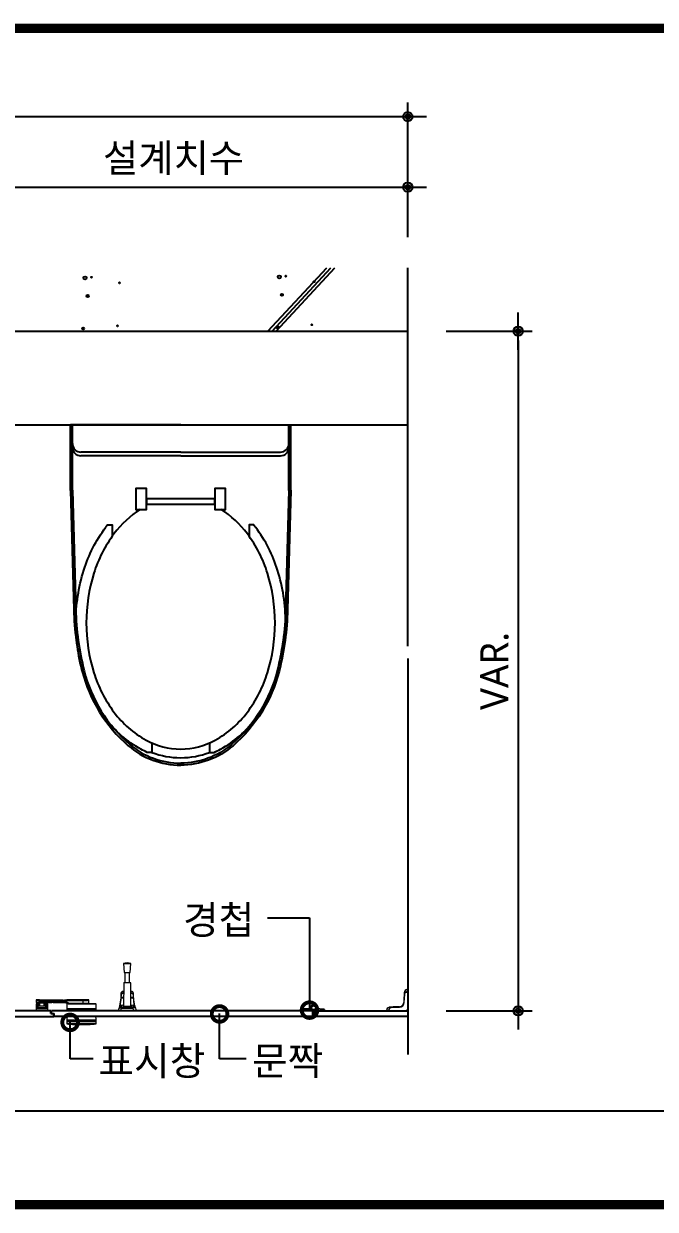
# Model space of a CAD drawing. Extents: x -256 to 8104, y -176 to 5714.
# Drawn here: x 3810 to 4485, y 2764 to 4029 of the extents above; entities that cross this region are included whole.
import ezdxf
from ezdxf.enums import TextEntityAlignment as Align

# ---------------------------------------------------------------- set-up
doc = ezdxf.new("R2010")
doc.units = 0
doc.header["$LTSCALE"] = 30
doc.layers.get('0').update_dxf_attribs({"linetype": 'CONTINUOUS'})
doc.layers.get('DEFPOINTS').update_dxf_attribs({"linetype": 'CONTINUOUS'})
for name, color, linetype in [('0_toilet', 6, 'CONTINUOUS'), ('DIM', 7, 'CONTINUOUS'), ('HAT', 8, 'CONTINUOUS'), ('경첩', 4, 'CONTINUOUS'), ('문자', 3, 'CONTINUOUS'), ('부자재', 4, 'CONTINUOUS'), ('옷걸이', 4, 'CONTINUOUS'), ('잠금쇠(회전형)', 4, 'CONTINUOUS'), ('치수', 1, 'CONTINUOUS'), ('해치', 8, 'CONTINUOUS')]:
    doc.layers.add(name, color=color, linetype=linetype)
doc.styles.add('돋움', font='malgun.ttf')
doc.dimstyles.new('10', dxfattribs={"dimscale": 10, "dimtxt": 3, "dimasz": 1, "dimexe": 1.5, "dimexo": 2, "dimgap": 1, "dimtad": 1, "dimdec": 0, "dimlunit": 6, "dimtxsty": '돋움', "dimblk": 'DIMDOT', "dimcen": -1, "dimdle": 1.5, "dimclrt": 3, "dimazin": 3, "dimtfac": 1, "dimtdec": 0, "dimtix": 1, "dimtmove": 2, "dimatfit": 3, "dimldrblk": 'DIMDOT', "dimarcsym": 0})

# ---------------------------------------------------------------- blocks, each defined once
blk = doc.blocks.new('DIMDOT')
at = {"linetype": 'Continuous'}
blk.add_line((-2, 0), (2, 0), dxfattribs=at)
for radius in [0.5, 0.25]:
    blk.add_circle((0, 0), radius, dxfattribs=at)
blk = doc.blocks.new('*D1020')
at = {"layer": 'DEFPOINTS', "color": 0}
for p in [(198967.5, 2143.5), (198967.5, 1418.5), (199064.4, 1418.5)]:
    blk.add_point(p, dxfattribs=at)
at = {"layer": 'DIM', "color": 0, "lineweight": -2, "ltscale": 10}
for p, q in [((198987.5, 2143.5), (199079.4, 2143.5)), ((199064.4, 2133.5), (199064.4, 1428.5)), ((198987.5, 1418.5), (199079.4, 1418.5))]:
    blk.add_line(p, q, dxfattribs=at)
at = {"layer": 'DIM', "color": 0, "lineweight": -2, "xscale": 10, "yscale": 10, "zscale": 10}
for p, rotation in [((199064.4, 2143.5), 90), ((199064.4, 1418.5), 270)]:
    blk.add_blockref('DIMDOT', p, dxfattribs=dict(at, rotation=rotation))
at = {"layer": 'DIM', "color": 3, "insert": (199039.2, 1781), "char_height": 30, "attachment_point": 5, "rotation": 90, "style": '돋움'}
blk.add_mtext('VAR.', dxfattribs=at)
blk = doc.blocks.new('_DOTSMALL')
at = {"color": 0, "linetype": 'ByBlock', "const_width": 0.5}
blk.add_lwpolyline([(-0.0625, 0, 1), (0.0625, 0, 1)], format="xyb", close=True, dxfattribs=at)
blk = doc.blocks.new('A$C63EC304E')
at = {"layer": '치수', "color": 1, "xscale": 2.5, "yscale": 2.5, "zscale": 2.5, "rotation": 234.3098741996962}
blk.add_blockref('_DOTSMALL', (0.312, 0.312), dxfattribs=at)
blk = doc.blocks.new('A$C2BC9653E')
at = {"layer": '치수', "xscale": 0.3333333333333333, "yscale": 0.3333333333333333, "zscale": 0.3333333333333333}
blk.add_blockref('A$C63EC304E', (0, 0), dxfattribs=at)
blk = doc.blocks.new('A$C7FC71301')
at = {"layer": '치수', "rotation": 180}
blk.add_blockref('A$C2BC9653E', (0.208, 0.208), dxfattribs=at)
blk = doc.blocks.new('A$C4A20372B')
at = {"layer": '치수'}
blk.add_blockref('A$C7FC71301', (0, 0), dxfattribs=at)
blk = doc.blocks.new('A$C566469F5')
at = {"layer": '치수'}
blk.add_blockref('A$C4A20372B', (0, 0), dxfattribs=at)
blk = doc.blocks.new('A$C7E317CD4')
at = {"layer": '해치', "xscale": 2, "yscale": 2, "zscale": 2}
blk.add_blockref('A$C566469F5', (0, 0), dxfattribs=at)
blk = doc.blocks.new('A$C601D7F27')
at = {"layer": '치수'}
blk.add_blockref('A$C7E317CD4', (0, 0), dxfattribs=at)
blk = doc.blocks.new('A$C38802C08')
at = {"layer": '치수'}
blk.add_blockref('A$C601D7F27', (0, 0), dxfattribs=at)
blk = doc.blocks.new('*D1021')
at = {"layer": 'DEFPOINTS', "color": 0}
for p in [(198946.5, 2297.1), (198446.5, 2223.9), (198946.5, 2223.9)]:
    blk.add_point(p, dxfattribs=at)
at = {"layer": 'DIM', "color": 0, "lineweight": -2, "ltscale": 10}
for p, q in [((198446.5, 2243.9), (198446.5, 2312.1)), ((198946.5, 2243.9), (198946.5, 2312.1)), ((198456.5, 2297.1), (198936.5, 2297.1))]:
    blk.add_line(p, q, dxfattribs=at)
at = {"layer": 'DIM', "color": 0, "lineweight": -2, "xscale": 10, "yscale": 10, "zscale": 10, "rotation": 180}
blk.add_blockref('DIMDOT', (198446.5, 2297.1), dxfattribs=at)
at = {"layer": 'DIM', "color": 0, "lineweight": -2, "xscale": 10, "yscale": 10, "zscale": 10}
blk.add_blockref('DIMDOT', (198946.5, 2297.1), dxfattribs=at)
at = {"layer": 'DIM', "color": 3, "insert": (198696.5, 2326.7), "char_height": 30, "attachment_point": 5, "style": '돋움'}
blk.add_mtext('설계치수', dxfattribs=at)
blk = doc.blocks.new('*D1022')
at = {"layer": 'DEFPOINTS', "color": 0}
for p in [(198946.5, 2372.4), (197446.5, 2223.9), (198946.5, 2223.9)]:
    blk.add_point(p, dxfattribs=at)
at = {"layer": 'DIM', "color": 0, "lineweight": -2, "ltscale": 10}
for p, q in [((197446.5, 2243.9), (197446.5, 2387.4)), ((198946.5, 2243.9), (198946.5, 2387.4)), ((197456.5, 2372.4), (198936.5, 2372.4))]:
    blk.add_line(p, q, dxfattribs=at)
at = {"layer": 'DIM', "color": 0, "lineweight": -2, "xscale": 10, "yscale": 10, "zscale": 10, "rotation": 180}
blk.add_blockref('DIMDOT', (197446.5, 2372.4), dxfattribs=at)
at = {"layer": 'DIM', "color": 0, "lineweight": -2, "xscale": 10, "yscale": 10, "zscale": 10}
blk.add_blockref('DIMDOT', (198946.5, 2372.4), dxfattribs=at)
at = {"layer": 'DIM', "color": 3, "insert": (198196.5, 2402.1), "char_height": 30, "attachment_point": 5, "style": '돋움'}
blk.add_mtext('설계치수', dxfattribs=at)
blk = doc.blocks.new('A$C10E41893')
at = {"layer": '부자재'}
for p, q in [((6.5, 0), (6.5, 196)), ((123.3, 196), (6.5, 196)), ((123.3, 192.5), (6.5, 192.5)), ((54.8, 0), (54.8, 177.5)), ((61.4, 0), (61.4, 177.5)), ((6.5, 0), (6.5, -196)), ((54.8, 0), (54.8, -177.5)), ((61.4, 0), (61.4, -177.5)), ((123.3, -192.5), (6.5, -192.5)), ((123.3, -196), (6.5, -196))]:
    blk.add_line(p, q, dxfattribs=at)
for points in [[(122.7, 196, -0.012538), (123.3, 196), (334.6, 190.3, -0.055395), (444.7, 175.1, -0.154276), (576.9, 93.3, -0.179504), (611.5, 0, -0.179504)], [(122.8, 192.5, -0.012538), (123.2, 192.5), (334.5, 186.8, -0.055395), (443.8, 171.7, -0.154276), (574.3, 91, -0.179504), (608, 0, -0.179504)], [(572, 51.4), (588.8, 51.4), (588.8, 59.6, 0.021185), (583.3, 70.7, 0.106084), (528.4, 133.7, 0.085733), (452.6, 172.4, 0.075373), (358.7, 186.6, 0.075373), (264.8, 172.4, 0.085733), (189, 133.7, 0.007337), (184.4, 130.1), (184.4, 122), (204.7, 122)], [(156.7, -72, 0.089162), (200.2, -118.7, 0.085733), (270.3, -154.5, 0.075373), (358.7, -167.9, 0.075373), (447.1, -154.5, 0.085733), (517.2, -118.7, 0.106084), (567, -61.6, 0.126931), (582.8, 0, 0.126931), (567, 61.6, 0.106084), (517.2, 118.7, 0.085733), (447.1, 154.5, 0.075373), (358.7, 167.9, 0.075373), (270.3, 154.5, 0.085733), (200.2, 118.7, 0.089162), (156.7, 72)], [(588.8, -51.4, 0.090214), (598.2, 0, 0.090214), (588.8, 51.4, 0.106084)], [(122.7, -196, 0.012538), (123.3, -196), (334.6, -190.3, 0.055395), (444.7, -175.1, 0.154276), (576.9, -93.3, 0.179504), (611.5, 0, 0.179504)], [(122.8, -192.5, 0.012538), (123.2, -192.5), (334.5, -186.8, 0.055395), (443.8, -171.7, 0.154276), (574.3, -91, 0.179504), (608, 0, 0.179504)], [(572, -51.4), (588.8, -51.4), (588.8, -59.6, -0.021185), (583.3, -70.7, -0.106084), (528.4, -133.7, -0.085733), (452.6, -172.4, -0.075373), (358.7, -186.6, -0.075373), (264.8, -172.4, -0.085733), (189, -133.7, -0.007337), (184.4, -130.1), (184.4, -122), (204.7, -122)]]:
    blk.add_lwpolyline(points, format="xyb", dxfattribs=at)
blk.add_lwpolyline([(138, -60.8), (119.3, -60.8), (119.3, -79.5), (156.7, -79.5), (156.7, -60.8), (138, -60.8), (147.3, -60.8), (147.3, 60.8), (138, 60.8), (156.7, 60.8), (156.7, 79.5), (119.3, 79.5), (119.3, 60.8), (138, 60.8), (138, -60.8), (119.3, -60.8)], dxfattribs=at)
for centre, start, end in [((39.8, 177.5), 0, 90), ((46.4, 177.5), 0, 90), ((39.8, -177.5), 270, 0), ((46.4, -177.5), 270, 0)]:
    blk.add_arc(centre, 15, start, end, dxfattribs=at)
blk = doc.blocks.new('EDGE_40', base_point=(194726.3, -1557.6))
for p, q in [((198946.5, 1807.6), (198946.5, 2211.2)), ((197446.5, 2143.5), (198946.5, 2143.5)), ((197446.5, 2043.5), (198946.5, 2043.5)), ((198946.5, 1794.3), (198946.5, 1371.8))]:
    blk.add_line(p, q)
at = {"color": 8}
for p, q in [((197210.4, 1311.7), (199173, 1311.7)), ((199173, 1311.7), (200558.3, 1311.7))]:
    blk.add_line(p, q, dxfattribs=at)
at = {"color": 8, "const_width": 10}
for points in [[(197210.4, 2466.6), (200558.3, 2466.6)], [(194773.7, 1211.7), (200558.3, 1211.7)]]:
    blk.add_lwpolyline(points, dxfattribs=at)
at = {"layer": '0_toilet'}
for p, q in [((198565.5, 1418.5), (198336.5, 1418.5)), ((198565.5, 1415.5), (198565.5, 1418.5)), ((198845.1, 1418.5), (198566.2, 1418.5)), ((198566.2, 1415.5), (198566.2, 1418.5)), ((198845.1, 1412.5), (198845.1, 1418.5)), ((198846.6, 1418.5), (198946.5, 1418.5)), ((198846.6, 1412.5), (198846.6, 1418.5)), ((198336.5, 1412.5), (198568.5, 1412.5)), ((198565.5, 1415.5), (198569.2, 1415.5)), ((198568.5, 1412.5), (198568.5, 1415.5)), ((198569.2, 1412.5), (198569.2, 1415.5)), ((198845.1, 1412.5), (198569.2, 1412.5)), ((198946.5, 1412.5), (198846.6, 1412.5))]:
    blk.add_line(p, q, dxfattribs=at)
at = {"layer": '경첩', "color": 4, "linetype": 'Continuous', "lineweight": 15}
for p, q in [((198942.3, 1429.4), (198942.6, 1429.2)), ((198942.3, 1429.4), (198942.3, 1428.5)), ((198942.5, 1432.9), (198942.4, 1430.1)), ((198942.4, 1430.1), (198942.6, 1429.8)), ((198942.4, 1430.1), (198942.6, 1429.8)), ((198942.4, 1430.1), (198942.4, 1429.6)), ((198942.4, 1429.6), (198942.6, 1429.4)), ((198942.9, 1436.3), (198942.5, 1427.3)), ((198942.6, 1433.9), (198942.5, 1433.3)), ((198942.5, 1433.3), (198942.8, 1433)), ((198942.5, 1432.9), (198942.7, 1432.7)), ((198942.7, 1437.7), (198942.6, 1435)), ((198942.6, 1435), (198942.8, 1434.7)), ((198942.6, 1434.3), (198942.8, 1434)), ((198942.6, 1433.9), (198942.8, 1433.7)), ((198942.7, 1437.7), (198943, 1437.4)), ((198942.7, 1427.3), (198943.2, 1436.2)), ((198942.8, 1438.3), (198943, 1438.1)), ((198943, 1438.8), (198942.9, 1436.3)), ((198943.2, 1437.3), (198943.3, 1438.7)), ((198945.3, 1438.5), (198945.3, 1438.6)), ((198945.3, 1438.6), (198946.5, 1438.6)), ((198945.3, 1438.5), (198945.3, 1438.2)), ((198946.5, 1438.5), (198945.3, 1438.5)), ((198945.3, 1438.2), (198946.5, 1438.2)), ((198945.4, 1440.7), (198945.4, 1441)), ((198946.5, 1441), (198945.4, 1441)), ((198945.4, 1440.7), (198946.5, 1440.7)), ((198946.5, 1440.7), (198946.5, 1441)), ((198946.5, 1438.6), (198946.5, 1440.7)), ((198946.5, 1438.2), (198946.5, 1438.5)), ((198946.5, 1438.2), (198946.5, 1420)), ((198924.3, 1419.6), (198924, 1419.6)), ((198924, 1419.6), (198924, 1418.5)), ((198924, 1418.5), (198924.3, 1418.5)), ((198924.3, 1418.5), (198924.3, 1419.6)), ((198924.3, 1418.5), (198926.4, 1418.5)), ((198928.8, 1422.1), (198926.3, 1422)), ((198926.3, 1421.7), (198927.7, 1421.8)), ((198926.4, 1418.5), (198926.4, 1419.7)), ((198926.4, 1419.7), (198926.5, 1419.7)), ((198926.5, 1419.8), (198926.8, 1419.8)), ((198926.5, 1419.8), (198926.5, 1418.5)), ((198926.5, 1418.5), (198926.8, 1418.5)), ((198930.1, 1422.4), (198926.8, 1422.3)), ((198926.8, 1422.2), (198926.8, 1422.3)), ((198926.8, 1422.2), (198926.9, 1422)), ((198926.8, 1418.5), (198926.8, 1419.8)), ((198945, 1418.5), (198926.8, 1418.5)), ((198937.7, 1422.5), (198928.8, 1422.1)), ((198928.8, 1421.8), (198937.7, 1422.3)), ((198930.1, 1422.4), (198930.3, 1422.2)), ((198930.7, 1422.4), (198931, 1422.2)), ((198931.1, 1422.5), (198931.3, 1422.2)), ((198934.4, 1422.6), (198931.7, 1422.5)), ((198931.7, 1422.5), (198932, 1422.2)), ((198934.4, 1422.6), (198934.7, 1422.4)), ((198935.1, 1422.6), (198935.4, 1422.4)), ((198935.5, 1422.7), (198935.7, 1422.4)), ((198937.5, 1422.8), (198936.1, 1422.7)), ((198936.1, 1422.7), (198936.4, 1422.5)), ((198937.5, 1422.8), (198937.7, 1422.5)), ((198937.7, 1422.8), (198937.5, 1422.8)), ((198938.7, 1422.9), (198938.9, 1422.7)), ((198939.3, 1423.1), (198939.4, 1422.9)), ((198939.5, 1423.2), (198939.7, 1423)), ((198940, 1423.5), (198940.1, 1423.3)), ((198940.2, 1423.6), (198940.4, 1423.4)), ((198941.3, 1424.6), (198941.4, 1424.4)), ((198941.4, 1424.8), (198941.6, 1424.7)), ((198941.7, 1425.3), (198941.9, 1425.1)), ((198941.8, 1425.5), (198942, 1425.3)), ((198942, 1425.9), (198942.2, 1425.7)), ((198942.3, 1426.2), (198942.1, 1426.4)), ((198942.1, 1426.4), (198942.3, 1426.2)), ((198942.3, 1427.9), (198942.2, 1427.3)), ((198942.2, 1427), (198942.4, 1426.8)), ((198942.2, 1426.8), (198942.4, 1426.6)), ((198942.3, 1428.5), (198942.5, 1428.2)), ((198942.3, 1428.5), (198942.3, 1428.4)), ((198942.3, 1428.4), (198942.5, 1428.1)), ((198942.3, 1428.4), (198942.3, 1428)), ((198942.3, 1428), (198942.5, 1427.8)), ((198942.3, 1428), (198942.3, 1427.9)), ((198942.3, 1427.9), (198942.5, 1427.7))]:
    blk.add_line(p, q, dxfattribs=at)
at = {"layer": '경첩', "color": 4, "linetype": 'Continuous', "lineweight": 15, "flags": 128}
for points in [[(198942.4, 1429.6), (198942.3, 1429.6), (198942.3, 1429.5), (198942.3, 1429.4)], [(198942.4, 1430.1), (198942.4, 1430.1), (198942.4, 1430.1)], [(198942.6, 1435), (198942.6, 1434.8), (198942.6, 1434.7), (198942.6, 1434.6), (198942.6, 1434.5), (198942.6, 1434.4), (198942.6, 1434.3), (198942.6, 1434.3), (198942.6, 1434.3)], [(198942.8, 1438.2), (198942.7, 1438.1), (198942.7, 1437.9), (198942.7, 1437.8), (198942.7, 1437.7)], [(198942.8, 1438.2), (198942.8, 1438.2), (198942.8, 1438.2), (198942.8, 1438.2), (198942.8, 1438.2), (198942.8, 1438.2), (198942.8, 1438.3), (198942.8, 1438.3), (198942.8, 1438.3)], [(198942.9, 1436.3), (198942.9, 1436.3), (198942.9, 1436.3), (198943, 1436.3), (198943, 1436.2), (198943, 1436.2), (198943.1, 1436.2), (198943.1, 1436.2), (198943.2, 1436.2)], [(198943.3, 1438.7), (198943.2, 1438.7), (198943.2, 1438.7), (198943.1, 1438.7), (198943.1, 1438.7), (198943.1, 1438.8), (198943, 1438.8), (198943, 1438.8), (198943, 1438.8)], [(198926.3, 1421.7), (198926.3, 1421.8), (198926.3, 1421.8), (198926.3, 1421.9), (198926.3, 1421.9), (198926.3, 1421.9), (198926.3, 1422), (198926.3, 1422), (198926.3, 1422)], [(198928.8, 1422.1), (198928.8, 1422.1), (198928.8, 1422.1), (198928.8, 1422.1), (198928.8, 1422), (198928.8, 1422), (198928.8, 1421.9), (198928.8, 1421.9), (198928.8, 1421.8)], [(198930.7, 1422.4), (198930.7, 1422.4), (198930.7, 1422.4), (198930.6, 1422.4), (198930.5, 1422.4), (198930.4, 1422.4), (198930.3, 1422.4), (198930.2, 1422.4), (198930.1, 1422.4)], [(198931.7, 1422.5), (198931.6, 1422.5), (198931.5, 1422.5), (198931.4, 1422.5), (198931.3, 1422.5), (198931.2, 1422.5), (198931.2, 1422.5), (198931.1, 1422.5), (198931.1, 1422.5), (198931.1, 1422.5)], [(198935.1, 1422.6), (198935.1, 1422.6), (198935.1, 1422.6), (198935, 1422.6), (198934.9, 1422.6), (198934.8, 1422.6), (198934.7, 1422.6), (198934.6, 1422.6), (198934.4, 1422.6)], [(198936.1, 1422.7), (198936, 1422.7), (198935.9, 1422.7), (198935.8, 1422.7), (198935.7, 1422.7), (198935.6, 1422.7), (198935.5, 1422.7), (198935.5, 1422.7), (198935.5, 1422.7)], [(198937.7, 1422.5), (198937.7, 1422.5), (198937.7, 1422.5), (198937.7, 1422.5), (198937.7, 1422.4), (198937.7, 1422.4), (198937.7, 1422.4), (198937.7, 1422.3), (198937.7, 1422.3)], [(198942.1, 1426.4), (198942.1, 1426.4), (198942.1, 1426.4)], [(198942.2, 1427), (198942.2, 1426.9), (198942.2, 1426.8)], [(198942.5, 1427.3), (198942.5, 1427.3), (198942.5, 1427.3), (198942.5, 1427.3), (198942.6, 1427.3), (198942.6, 1427.3), (198942.6, 1427.3), (198942.7, 1427.3), (198942.7, 1427.3)]]:
    blk.add_lwpolyline(points, dxfattribs=at)
at = {"layer": '경첩', "color": 4, "linetype": 'Continuous', "lineweight": 15}
for centre, radius, start, end in [((198945.3, 1436.1), 2.35, 90, 177.3017), ((198945.4, 1438.6), 2.35, 90, 177.3017), ((198945.3, 1436.1), 2.1, 90, 177.3017), ((198945.4, 1438.6), 2.1, 90, 177.3017), ((198926.4, 1419.6), 2.35, 92.6983, 180), ((198926.4, 1419.6), 2.1, 92.6983, 180), ((198928.9, 1419.8), 2.35, 92.6983, 180), ((198928.9, 1419.8), 2.1, 92.6983, 180), ((198937.5, 1427.5), 5.25, 272.6983, 357.3017), ((198937.5, 1427.5), 5, 272.6983, 357.3017), ((198937.5, 1427.5), 4.75, 272.6983, 285), ((198937.5, 1427.5), 4.75, 284.9998, 291.7506), ((198937.5, 1427.5), 4.75, 294.9948, 301.2998), ((198937.5, 1427.5), 4.75, 301.2991, 304.3858), ((198937.5, 1427.5), 4.75, 304.3849, 322.5608), ((198937.5, 1427.5), 4.75, 322.5612, 325.6145), ((198937.5, 1427.5), 4.75, 325.6151, 331.8264), ((198937.5, 1427.5), 4.75, 335.0052, 340.234), ((198937.5, 1427.5), 4.75, 340.234, 346.7569), ((198937.5, 1427.5), 4.75, 346.8377, 351.3944), ((198937.5, 1427.5), 4.75, 354.0912, 357.3017), ((198945, 1420), 1.5, 270, 0)]:
    blk.add_arc(centre, radius, start, end, dxfattribs=at)
at = {"layer": '부자재'}
for p, q in [((198834.4, 1419.4), (198834.4, 1418.5)), ((198845.1, 1418.5), (198834.4, 1418.5)), ((198842.2, 1420.6), (198835, 1420.1)), ((198835.7, 1419.6), (198835.7, 1418.5)), ((198845.9, 1419), (198845.9, 1418.2)), ((198846.1, 1418.2), (198845.9, 1418.2)), ((198846.1, 1419), (198846.1, 1418.2)), ((198846.6, 1418.5), (198857.6, 1418.5)), ((198846.6, 1418.5), (198846.6, 1418.5)), ((198848.9, 1420.7), (198857, 1420.1)), ((198856.3, 1419.6), (198856.3, 1418.5)), ((198857.6, 1419.4), (198857.6, 1418.5))]:
    blk.add_line(p, q, dxfattribs=at)
at = {"layer": '부자재', "color": 1}
blk.add_circle((198846, 1421.7), 2.34, dxfattribs=at)
at = {"layer": '부자재'}
for centre, radius, start, end in [((198835.1, 1419.4), 0.7, 101.7765, 181.6712), ((198836.5, 1419.3), 0.884, 113.4077, 164.5497), ((198842.1, 1421.9), 1.29, 272.9231, 352.4724), ((198846, 1421.7), 2.62, 270, 180), ((198846.4, 1417.5), 1.65, 102.5267, 141.5475), ((198845.7, 1417.5), 1.65, 43.1003, 77.4733), ((198846.1, 1421.4), 2.86, 280.084, 345.9792), ((198849.9, 1421.9), 1.29, 187.5276, 267.0769), ((198855.5, 1419.3), 0.884, 15.4503, 67.3004), ((198856.9, 1419.4), 0.7, 358.3288, 78.2235)]:
    blk.add_arc(centre, radius, start, end, dxfattribs=at)
at = {"layer": '옷걸이', "lineweight": 15}
for p, q in [((198643, 1468.8), (198643.8, 1459.3)), ((198643, 1468.8), (198651, 1468.8)), ((198650.3, 1459.3), (198651, 1468.8)), ((198643.8, 1459.3), (198650.3, 1459.3)), ((198644.5, 1459.3), (198644.5, 1448.5)), ((198649.5, 1448.5), (198649.5, 1459.3)), ((198643.3, 1448.2), (198643, 1423)), ((198650.8, 1448.2), (198643.3, 1448.2)), ((198643.5, 1448.5), (198647, 1448.5)), ((198647, 1448.5), (198650.5, 1448.5)), ((198651, 1423), (198650.8, 1448.2)), ((198643.1, 1432), (198640.7, 1432)), ((198640.8, 1432.8), (198643.1, 1432.8)), ((198643.2, 1439.1), (198643.1, 1439.1)), ((198643.1, 1439.1), (198643.1, 1439)), ((198643.2, 1439), (198643.1, 1439)), ((198643.1, 1437.5), (198643.1, 1437.2)), ((198643.1, 1437.5), (198643.2, 1437.5)), ((198643.2, 1437.2), (198643.1, 1437.2)), ((198650.9, 1439.1), (198650.8, 1439.1)), ((198650.9, 1439), (198650.8, 1439)), ((198650.9, 1439.1), (198650.9, 1439)), ((198650.9, 1437.5), (198650.9, 1437.2)), ((198650.9, 1437.5), (198650.9, 1437.5)), ((198650.9, 1437.2), (198650.9, 1437.2)), ((198650.9, 1432.8), (198653.3, 1432.8)), ((198653.4, 1432), (198650.9, 1432)), ((198637.5, 1418.5), (198638.4, 1421.1)), ((198639.9, 1418.5), (198637.5, 1418.5)), ((198638.4, 1421.1), (198638.4, 1421.1)), ((198638.4, 1421.1), (198638.4, 1421.1)), ((198639.3, 1421.9), (198639.2, 1421.8)), ((198640.8, 1423.9), (198639.3, 1423.9)), ((198640.8, 1423.9), (198639.3, 1423.9)), ((198639.3, 1421.8), (198639.3, 1421.7)), ((198654.7, 1421.8), (198639.3, 1421.8)), ((198640.7, 1421), (198639.9, 1418.5)), ((198654.1, 1418.5), (198639.9, 1418.5)), ((198640.7, 1423.3), (198640.8, 1423.9)), ((198640.7, 1421), (198640.7, 1421.7)), ((198640.7, 1421.7), (198653.3, 1421.7)), ((198653.3, 1421), (198640.7, 1421)), ((198651.8, 1423), (198642.2, 1423)), ((198654.7, 1423.9), (198653.3, 1423.9)), ((198653.3, 1423.9), (198653.3, 1423.4)), ((198654.7, 1423.9), (198653.3, 1423.9)), ((198653.3, 1421), (198653.3, 1421.7)), ((198654.1, 1418.5), (198653.3, 1421)), ((198656.5, 1418.5), (198654.1, 1418.5)), ((198654.8, 1421.8), (198654.7, 1421.9)), ((198654.8, 1421.8), (198654.7, 1421.8)), ((198654.7, 1421.7), (198654.7, 1421.8)), ((198655.7, 1421.1), (198656.5, 1418.5)), ((198655.7, 1421.1), (198655.7, 1421.1)), ((198655.7, 1421.1), (198655.7, 1421.1))]:
    blk.add_line(p, q, dxfattribs=at)
at = {"layer": '옷걸이', "lineweight": 15, "flags": 128}
for points in [[(198640.4, 1432), (198640.4, 1432), (198640.5, 1432), (198640.5, 1432), (198640.5, 1432), (198640.5, 1432), (198640.6, 1432), (198640.6, 1432), (198640.7, 1432)], [(198643.1, 1439.1), (198643, 1439.1), (198642.7, 1439.1), (198642.4, 1439.1), (198642.1, 1439), (198641.8, 1438.9), (198641.5, 1438.7), (198641.2, 1438.6), (198641, 1438.4), (198640.9, 1438.2), (198640.7, 1438), (198640.6, 1437.7), (198640.6, 1437.5), (198640.6, 1437.5)], [(198643.1, 1439), (198642.7, 1439), (198642.3, 1438.9), (198641.9, 1438.8), (198641.5, 1438.7), (198641.2, 1438.5), (198641, 1438.3), (198640.8, 1438), (198640.7, 1437.8), (198640.6, 1437.5), (198640.6, 1437.4)], [(198640.6, 1435.9), (198640.6, 1436.2), (198640.7, 1436.4), (198640.9, 1436.7), (198641.2, 1436.9), (198641.4, 1437.1), (198641.8, 1437.3), (198642.2, 1437.4), (198642.6, 1437.5), (198643.1, 1437.5)], [(198643.1, 1437.2), (198642.6, 1437.1), (198642.3, 1437), (198641.9, 1436.9), (198641.6, 1436.8), (198641.3, 1436.6), (198641.1, 1436.4), (198641, 1436.2), (198640.9, 1436), (198640.9, 1435.7)], [(198653.4, 1437.4), (198653.4, 1437.4), (198653.4, 1437.7), (198653.4, 1437.9), (198653.3, 1438.1), (198653.1, 1438.3), (198652.9, 1438.5), (198652.7, 1438.6), (198652.4, 1438.8), (198652.2, 1438.9), (198651.9, 1439), (198651.5, 1439.1), (198651.2, 1439.1), (198650.9, 1439.1)], [(198653.4, 1437.4), (198653.4, 1437.7), (198653.3, 1437.9), (198653.2, 1438.2), (198652.9, 1438.4), (198652.6, 1438.6), (198652.3, 1438.8), (198651.9, 1438.9), (198651.5, 1439), (198651, 1439), (198650.9, 1439)], [(198650.9, 1437.5), (198651.4, 1437.5), (198651.8, 1437.4), (198652.1, 1437.3), (198652.5, 1437.2), (198652.8, 1437), (198653.1, 1436.8), (198653.2, 1436.5), (198653.4, 1436.3), (198653.4, 1435.9)], [(198653.2, 1435.7), (198653.1, 1436), (198653, 1436.3), (198652.8, 1436.5), (198652.6, 1436.7), (198652.3, 1436.8), (198652, 1437), (198651.7, 1437.1), (198651.3, 1437.1), (198650.9, 1437.2)], [(198653.6, 1432), (198653.6, 1432), (198653.6, 1432), (198653.6, 1432), (198653.5, 1432), (198653.5, 1432), (198653.5, 1432), (198653.4, 1432), (198653.4, 1432)], [(198639.1, 1423.7), (198639.1, 1423.7), (198639.1, 1423.7)], [(198639.3, 1421.9), (198639.2, 1421.8), (198639.2, 1421.8)], [(198639.3, 1423.9), (198639.3, 1423.9), (198639.3, 1423.9)], [(198639.3, 1421.9), (198639.3, 1421.8), (198639.3, 1421.8)], [(198639.3, 1421.9), (198639.3, 1421.9), (198639.3, 1421.9)], [(198641.5, 1421.8), (198641.1, 1421.8), (198640.9, 1421.8), (198640.8, 1421.9), (198640.9, 1421.9), (198641.2, 1421.9), (198641.3, 1421.9)], [(198643.1, 1424.3), (198642.5, 1424.3), (198641.2, 1424.2)], [(198652.8, 1424.2), (198651.3, 1424.3), (198651, 1424.3)], [(198652.8, 1421.9), (198653, 1421.9), (198653.2, 1421.9), (198653.2, 1421.8), (198653.1, 1421.8), (198652.7, 1421.8), (198652.3, 1421.8)], [(198654.7, 1421.8), (198654.7, 1421.8), (198654.7, 1421.9)], [(198654.7, 1421.9), (198654.7, 1421.9), (198654.7, 1421.9)]]:
    blk.add_lwpolyline(points, dxfattribs=at)
at = {"layer": '옷걸이', "lineweight": 15}
for centre, radius, start, end in [((198647, 1458.6), 11, 68.7607, 111.2393), ((198643.5, 1448.2), 0.25, 90, 179.5), ((198650.5, 1448.2), 0.25, 0.5, 90), ((198587.8, 1436.3), 52.8, 346.2317, 355.4136), ((198587.8, 1436.3), 53, 346.5097, 355.4136), ((198587.8, 1436.3), 52.8, 355.4136, 356.451), ((198587.8, 1436.3), 52.8, 356.4511, 359.6096), ((198640.7, 1433), 0.23, 185.4574, 275.1888), ((198587.8, 1436.3), 52.8, 359.6096, 1.2369), ((198640.8, 1435.9), 0.227, 188.2087, 276.392), ((198606.8, 1435.4), 34.1, 354.2736, 355.5668), ((198587.8, 1436.1), 53, 356.4511, 359.6096), ((198587.8, 1437.9), 55.3, 359.6189, 1.2073), ((198706.2, 1437.9), 55.3, 178.7927, 180.3811), ((198653.2, 1435.9), 0.227, 263.608, 351.7913), ((198706.2, 1436.1), 53, 180.3904, 183.5489), ((198653.3, 1433), 0.23, 264.8112, 354.5426), ((198687.3, 1435.4), 34.1, 184.4333, 185.7264), ((198706.2, 1436.3), 52.8, 178.7631, 180.3904), ((198706.2, 1436.3), 52.8, 180.3904, 183.5489), ((198706.2, 1436.3), 53, 184.5864, 193.4903), ((198706.2, 1436.3), 52.8, 183.5489, 184.5865), ((198706.2, 1436.3), 52.8, 184.5864, 193.7683), ((198589.1, 1435.9), 51.5, 343.2376, 346.2577), ((198639.5, 1420.7), 1.17, 101.397, 160.6752), ((198639.3, 1420.7), 1, 89.9937, 161.8081), ((198589.5, 1436.1), 51.3, 343.5226, 346.2377), ((198639.3, 1423.6), 0.25, 90.2728, 166.2395), ((198639.3, 1423.6), 0.247, 89.2585, 165.9158), ((198638.8, 1424), 2.24, 284.8265, 3.5932), ((198638.9, 1423.6), 1.81, 282.0607, 352.5143), ((198641.1, 1423.8), 0.376, 79.9393, 150.5456), ((198641, 1423.9), 0.248, 89.5881, 179.723), ((198641.2, 1423.9), 0.307, 84.7786, 118.9817), ((198640.9, 1423.3), 1.43, 284.1057, 346.9245), ((198647.1, 1822.9), 401.1, 269.1968, 270.7316), ((198653.2, 1423.3), 1.44, 193.1186, 255.9655), ((198652.9, 1423.9), 0.271, 58.6344, 97.6053), ((198652.9, 1423.8), 0.4, 32.0092, 97.8083), ((198655.3, 1424), 2.24, 176.3909, 255.1894), ((198653, 1423.9), 0.248, 0.277, 90.4119), ((198655.1, 1423.6), 1.8, 186.7864, 258.2605), ((198654.7, 1423.6), 0.25, 13.7617, 89.4531), ((198654.7, 1423.6), 0.247, 14.0842, 90.7415), ((198704.4, 1436), 51.2, 193.7584, 196.469), ((198654.7, 1420.7), 1, 18.1919, 90.0063), ((198654.6, 1420.7), 1.16, 19.2937, 79.3942), ((198705.2, 1436), 51.7, 193.7493, 196.7564)]:
    blk.add_arc(centre, radius, start, end, dxfattribs=at)
at = {"layer": '잠금쇠(회전형)', "linetype": 'Continuous', "lineweight": 15}
for p, q in [((198549.7, 1429.6), (198549.7, 1427.1)), ((198552.1, 1430.1), (198550.2, 1430.1)), ((198578.5, 1429.9), (198556, 1429.9)), ((198578.5, 1429.9), (198556, 1429.9)), ((198556, 1429.9), (198556, 1429.9)), ((198556, 1429.7), (198600, 1429.7)), ((198556, 1429.2), (198556, 1429.7)), ((198578.5, 1429.9), (198578.5, 1429.9)), ((198605.7, 1430.1), (198582.4, 1430.1)), ((198600, 1429.7), (198600, 1429.2)), ((198606.2, 1426.6), (198606.2, 1429.6)), ((198549.7, 1427.1), (198553, 1427.1)), ((198549.7, 1425.5), (198549.7, 1418.5)), ((198550.1, 1425.5), (198549.7, 1425.5)), ((198549.7, 1418.5), (198562.2, 1418.5)), ((198550.1, 1420.5), (198550.1, 1425.5)), ((198550.1, 1425.5), (198550.6, 1425.5)), ((198561.8, 1420.5), (198550.1, 1420.5)), ((198550.2, 1426), (198550.6, 1426)), ((198550.6, 1425.5), (198550.6, 1426)), ((198550.6, 1426), (198552.5, 1426)), ((198550.6, 1425.5), (198550.6, 1421)), ((198552.5, 1425.5), (198550.6, 1425.5)), ((198550.6, 1421), (198550.7, 1421)), ((198550.7, 1425), (198552.5, 1425)), ((198550.7, 1421), (198550.7, 1425)), ((198551.2, 1424.5), (198550.7, 1425)), ((198550.7, 1421), (198550.8, 1421)), ((198550.8, 1421), (198561.2, 1421)), ((198551.2, 1424.5), (198551.2, 1421)), ((198552.5, 1424.5), (198551.2, 1424.5)), ((198551.7, 1423.5), (198551.7, 1422)), ((198558.9, 1423.5), (198551.7, 1423.5)), ((198551.7, 1422), (198558.9, 1422)), ((198552, 1423.7), (198558.7, 1423.7)), ((198558.7, 1421.7), (198552, 1421.7)), ((198552.5, 1425.5), (198552.5, 1426)), ((198552.5, 1426), (198553.5, 1426)), ((198552.5, 1425), (198552.5, 1425.5)), ((198553, 1425.5), (198552.5, 1425.5)), ((198552.5, 1425), (198552.5, 1424.5)), ((198552.5, 1425), (198553, 1425)), ((198553.5, 1424.5), (198552.5, 1424.5)), ((198553, 1427.1), (198553, 1427.1)), ((198553, 1425.5), (198553, 1425)), ((198553.5, 1425.5), (198553, 1425.5)), ((198553, 1425), (198553.5, 1425)), ((198553.5, 1426.6), (198553.5, 1423.7)), ((198556, 1429.2), (198556, 1427.6)), ((198600, 1429.2), (198556, 1429.2)), ((198582.4, 1427.6), (198556, 1427.6)), ((198558.5, 1423.7), (198558.5, 1426.6)), ((198558.5, 1426), (198559.5, 1426)), ((198559, 1425.5), (198558.5, 1425.5)), ((198558.5, 1425), (198559, 1425)), ((198559.5, 1424.5), (198558.5, 1424.5)), ((198558.7, 1423.7), (198560, 1423.7)), ((198560, 1421.7), (198558.7, 1421.7)), ((198560.2, 1423.5), (198558.9, 1423.5)), ((198558.9, 1422), (198560.2, 1422)), ((198559, 1427.1), (198566.3, 1427.1)), ((198559.5, 1425.5), (198559, 1425.5)), ((198559, 1425), (198559, 1425.5)), ((198559, 1425), (198559.5, 1425)), ((198559.5, 1426), (198559.5, 1425.5)), ((198559.5, 1426), (198561.4, 1426)), ((198561.4, 1425.5), (198559.5, 1425.5)), ((198559.5, 1425.5), (198559.5, 1425)), ((198559.5, 1425), (198561.2, 1425)), ((198559.5, 1425), (198559.5, 1424.5)), ((198560.7, 1424.5), (198559.5, 1424.5)), ((198560.2, 1422), (198560.2, 1423.5)), ((198561.2, 1425), (198560.7, 1424.5)), ((198560.7, 1421), (198560.7, 1424.5)), ((198561.2, 1425), (198561.2, 1421)), ((198561.2, 1421), (198561.2, 1421)), ((198561.2, 1421), (198561.4, 1421)), ((198561.4, 1426), (198561.4, 1425.5)), ((198561.4, 1426), (198561.7, 1426)), ((198561.4, 1421), (198561.4, 1425.5)), ((198561.4, 1425.5), (198561.8, 1425.5)), ((198561.8, 1425.5), (198561.8, 1420.5)), ((198562.2, 1425.5), (198561.8, 1425.5)), ((198562.2, 1418.5), (198562.2, 1425.5)), ((198568.2, 1427.1), (198581.2, 1427.1)), ((198581.2, 1427.1), (198581.2, 1427.1)), ((198582.7, 1425.5), (198582.7, 1420.6)), ((198613.7, 1420.6), (198582.7, 1420.6)), ((198582.7, 1420.5), (198582.7, 1418.7)), ((198582.7, 1420.5), (198613.7, 1420.5)), ((198582.7, 1418.7), (198613.7, 1418.7)), ((198613.5, 1418.5), (198583, 1418.5)), ((198584.1, 1426.1), (198584, 1426.3)), ((198613.7, 1425.6), (198584.2, 1425.6)), ((198584.8, 1426.1), (198584.8, 1426.6)), ((198584.8, 1426.6), (198600, 1426.6)), ((198584.8, 1426.1), (198613.2, 1426.1)), ((198590.5, 1420.6), (198590.5, 1420.5)), ((198600, 1426.6), (198600, 1429.2)), ((198600, 1426.1), (198600, 1426.6)), ((198600, 1426.6), (198606.2, 1426.6)), ((198606, 1420.5), (198606, 1420.6)), ((198610.6, 1420.5), (198610.6, 1420.6)), ((198612.7, 1420.5), (198612.7, 1420.6)), ((198612.7, 1420.5), (198612.7, 1420.6)), ((198613.7, 1420.6), (198613.7, 1425.6)), ((198613.7, 1418.7), (198613.7, 1420.5)), ((198582.5, 1408.5), (198582.5, 1407.5)), ((198614, 1408.5), (198582.5, 1408.5)), ((198614, 1407.5), (198582.5, 1407.5)), ((198582.5, 1406.5), (198582.5, 1404.9)), ((198614, 1406.5), (198582.5, 1406.5)), ((198582.5, 1404.9), (198598.2, 1404.9)), ((198598.2, 1404.4), (198582.9, 1404.4)), ((198613.5, 1407), (198583, 1407)), ((198613.5, 1407), (198583, 1407)), ((198613.3, 1412.4), (198583.2, 1412.4)), ((198583.3, 1412.5), (198598.2, 1412.5)), ((198586.1, 1404.2), (198610.4, 1404.2)), ((198586.1, 1404.2), (198598.2, 1404.2)), ((198610.1, 1404.2), (198586.4, 1404.2)), ((198598.2, 1412.5), (198613.1, 1412.5)), ((198598.2, 1404.9), (198614, 1404.9)), ((198613.5, 1404.4), (198598.2, 1404.4)), ((198598.2, 1404.2), (198610.4, 1404.2)), ((198614, 1407.5), (198614, 1408.5)), ((198614, 1404.9), (198614, 1406.5)), ((198592.6, 1404), (198592.7, 1404)), ((198592.7, 1404), (198603.8, 1404)), ((198595.5, 1403.9), (198595.5, 1404)), ((198596.1, 1403.7), (198600.4, 1403.7)), ((198596.1, 1403.7), (198600.4, 1403.7)), ((198596.4, 1404), (198596.4, 1403.9)), ((198596.4, 1403.9), (198600.1, 1403.9)), ((198600, 1403.8), (198596.5, 1403.8)), ((198600.1, 1403.9), (198600.1, 1404)), ((198600.9, 1404), (198600.9, 1403.9)), ((198603.8, 1404), (198604, 1404))]:
    blk.add_line(p, q, dxfattribs=at)
at = {"layer": '잠금쇠(회전형)', "linetype": 'Continuous', "lineweight": 15, "flags": 128}
for points in [[(198556, 1429.9), (198555.3, 1429.9), (198554.7, 1429.9), (198554.1, 1429.9), (198553.5, 1430), (198553.1, 1430), (198552.7, 1430), (198552.4, 1430.1), (198552.2, 1430.1), (198552.1, 1430.1), (198552.1, 1430.1)], [(198592.6, 1403.9), (198592.4, 1404), (198592.3, 1404), (198592.3, 1404), (198592.5, 1404), (198592.6, 1404)], [(198596.5, 1403.8), (198596.5, 1403.8), (198596.5, 1403.8), (198596.5, 1403.8), (198596.4, 1403.8), (198596.4, 1403.8), (198596.4, 1403.8), (198596.4, 1403.9), (198596.4, 1403.9)], [(198600, 1403.8), (198600, 1403.8), (198600, 1403.8), (198600, 1403.8), (198600, 1403.8), (198600, 1403.8), (198600, 1403.8), (198600.1, 1403.9), (198600.1, 1403.9)], [(198604, 1404), (198604, 1404), (198604.2, 1404), (198604.2, 1404), (198604.1, 1404), (198603.9, 1403.9)]]:
    blk.add_lwpolyline(points, dxfattribs=at)
at = {"layer": '잠금쇠(회전형)', "linetype": 'Continuous', "lineweight": 15}
for centre, radius, start, end in [((198550.2, 1429.6), 0.5, 90, 180), ((198556, 1475.6), 46.4, 262.2082, 269.9516), ((198556, 1468.5), 38.9, 261.4299, 269.9411), ((198578.5, 1469.5), 39.6, 270.014, 275.6703), ((198600, 1468.4), 38.8, 270.0516, 278.5774), ((198600, 1475.5), 46.3, 270.0429, 277.7974), ((198605.7, 1429.6), 0.5, 0, 90), ((198556, 1387.7), 39.9, 90.0704, 99.0775), ((198550.2, 1425.5), 0.5, 90, 180), ((198550.6, 1425.5), 0.485, 91.9622, 181.8362), ((198550.9, 1420.2), 0.816, 110.8265, 158.264), ((198552, 1423.5), 0.25, 90, 180), ((198552, 1422), 0.25, 180, 270), ((198552.5, 1425.5), 0.5, 0, 90), ((198552.5, 1425), 0.5, 270, 0), ((198556, 1386.8), 40.4, 85.7371, 94.238), ((198553, 1426.6), 0.5, 0.4364, 88.0475), ((198556, 1399), 27.7, 84.8219, 95.1479), ((198559, 1426.6), 0.5, 89.9688, 179.9724), ((198559.5, 1425.5), 0.5, 90, 180), ((198559.5, 1425), 0.5, 180, 270), ((198560, 1423.5), 0.25, 0, 90), ((198560, 1422), 0.25, 270, 0), ((198561.4, 1425.5), 0.485, 358.1638, 88.0378), ((198561.1, 1420.2), 0.816, 21.736, 69.1735), ((198561.7, 1425.5), 0.5, 0, 90), ((198567.2, 1387.8), 39.3, 88.5426, 91.4397), ((198573.7, 1448.1), 22.3, 289.4853, 292.988), ((198581.2, 1425.5), 1.56, 359.595, 89.9503), ((198582.5, 1426.1), 1.54, 8.6008, 92.9035), ((198583, 1418.7), 0.25, 180, 270), ((198604.7, 1377.9), 52.5, 113.1385, 114.7084), ((198584.8, 1425.4), 1.18, 89.4884, 132.259), ((198585.8, 1426.2), 1.69, 184.5827, 202.3275), ((198584.8, 1425.5), 0.588, 82.6337, 171.8516), ((198606.7, 1426.6), 0.5, 180, 270), ((198613.2, 1425.6), 0.5, 0, 90), ((198613.5, 1418.7), 0.25, 270, 0), ((198593.5, 1408.5), 11, 159.2996, 180), ((198582.5, 1407), 0.5, 0, 90), ((198582.5, 1407), 0.5, 270, 0), ((198583, 1404.9), 0.5, 180, 264.5584), ((198598.2, 1565), 161.3, 264.5584, 265.686), ((198583.3, 1412.3), 0.15, 90, 159.2996), ((198586.1, 1404.3), 0.125, 265.686, 270), ((198586.4, 1404.3), 0.125, 235.4626, 265.7969), ((198598.2, 1565.2), 161.5, 265.7969, 269.2276), ((198598.2, 1565.2), 161.5, 270.7724, 274.2031), ((198610.1, 1404.3), 0.125, 274.2031, 304.5374), ((198598.2, 1565), 161.3, 274.314, 275.4416), ((198610.4, 1404.3), 0.125, 270, 274.314), ((198613.1, 1412.3), 0.15, 20.7004, 90), ((198603, 1408.5), 11, 0, 20.7004), ((198614, 1407), 0.5, 90, 180), ((198614, 1407), 0.5, 180, 270), ((198613.5, 1404.9), 0.5, 275.4416, 0), ((198592.5, 1402.2), 1.78, 88.6382, 96.0273), ((198598.5, 1484.6), 80.9, 265.7789, 267.8287), ((198598.6, 1484.7), 80.8, 266.5383, 267.829), ((198595.4, 1403.9), 0.114, 281.5317, 6.6087), ((198596.5, 1434.5), 30.7, 268.0585, 270.0013), ((198596.4, 1426.5), 22.6, 267.7351, 270.0014), ((198600, 1434.2), 30.5, 269.9897, 271.9505), ((198600.1, 1426.2), 22.4, 269.9881, 272.2754), ((198597.9, 1484.7), 80.8, 272.171, 273.4617), ((198601.1, 1403.9), 0.114, 173.3913, 258.4683), ((198598, 1484.6), 80.9, 272.1713, 274.2211), ((198603.9, 1404), 0.0882, 204.5731, 265.3621), ((198604, 1402.9), 1.13, 83.0858, 90.7191)]:
    blk.add_arc(centre, radius, start, end, dxfattribs=at)
at = {"layer": '치수'}
for p, q in [((198796.7, 1517.6), (198841.6, 1517.6)), ((198841.6, 1517.6), (198841.6, 1421.3)), ((198586, 1367), (198586, 1406)), ((198745.6, 1367), (198745.6, 1415.5)), ((198610.7, 1367), (198586, 1367)), ((198774.1, 1367), (198745.6, 1367))]:
    blk.add_line(p, q, dxfattribs=at)
at = {"layer": '해치'}
for p, q in [((198797.3, 2143.5), (198860, 2211.2)), ((198806.1, 2143.5), (198868.8, 2211.2))]:
    blk.add_line(p, q, dxfattribs=at)
at = {"layer": '해치', "color": 2}
blk.add_line((198801.7, 2143.5), (198864.4, 2211.2), dxfattribs=at)
at = {"layer": '해치'}
for centre, radius in [((198602, 2200.3), 1.68), ((198609, 2201.1), 0.56), ((198809.4, 2201.4), 1.68), ((198816.4, 2202.2), 0.56), ((198638.9, 2195.1), 0.56), ((198846.4, 2196.3), 0.56), ((198604.8, 2181.1), 1.12), ((198812.2, 2182.3), 1.12), ((198844.1, 2150.4), 0.559), ((198600, 2146.3), 1.12), ((198636.7, 2149.2), 0.559), ((198807.4, 2147.6), 1.12)]:
    blk.add_circle(centre, radius, dxfattribs=at)
at = {"layer": 'HAT', "xscale": 0.6000000000003638, "yscale": 0.6000000000003638, "zscale": 0.6000000000003638, "rotation": 270}
blk.add_blockref('A$C10E41893', (198704.1, 2047.4), dxfattribs=at)
at = {"layer": '해치', "yscale": 20, "zscale": 20}
for p, xscale, rotation in [((198749.8, 1419.2), -20, 89.9999999999999), ((198837.5, 1423.3), 20, 270), ((198590.2, 1410.2), -20, 89.9999999999999)]:
    blk.add_blockref('A$C38802C08', p, dxfattribs=dict(at, xscale=xscale, rotation=rotation))
at = {"layer": '문자', "style": '돋움'}
for s, p in [('경첩', (198744.7, 1515.8)), ('표시창', (198673.4, 1365.3)), ('문짝', (198818.3, 1365.3))]:
    blk.add_text(s, height=30.34, dxfattribs=at).set_placement(p, align=Align.MIDDLE)
at = {"layer": 'DIM', "ltscale": 10}
for base, p1, picture, middle in [((198946.5, 2372.4), (197446.5, 2223.9), '*D1022', (198196.5, 2402.1)), ((198946.5, 2297.1), (198446.5, 2223.9), '*D1021', (198696.5, 2326.7))]:
    dim = blk.add_linear_dim(base=base, p1=p1, p2=(198946.5, 2223.9), text='설계치수', dimstyle='10', override={"dimtxsty": '돋움'}, dxfattribs=at)
    dim.commit()
    dim.dimension.update_dxf_attribs({"geometry": picture, "text_midpoint": middle})
dim = blk.add_linear_dim(base=(199064.4, 1418.5), p1=(198967.5, 2143.5), p2=(198967.5, 1418.5), angle=90, text='VAR.', dimstyle='10', override={"dimtxsty": '돋움'}, dxfattribs=at)
dim.commit()
dim.dimension.update_dxf_attribs({"geometry": '*D1020', "text_midpoint": (199039.2, 1781)})

msp = doc.modelspace()

# ---------------------------------------------------------------- block references
msp.add_blockref('EDGE_40', (0, 0))

doc.saveas('drawing.dxf')
